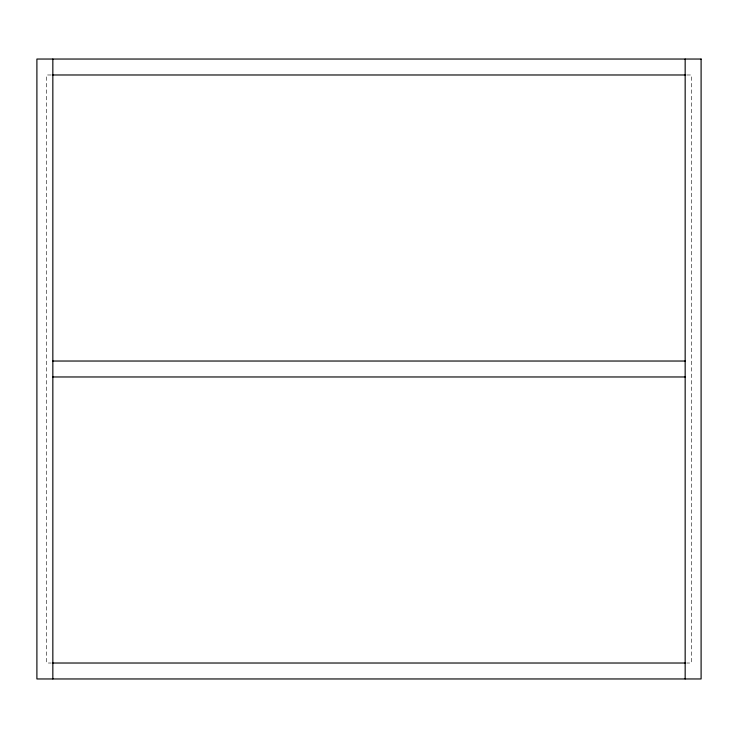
<?xml version="1.0" encoding="UTF-8"?>
<svg xmlns="http://www.w3.org/2000/svg" width="738" height="738" viewBox="0 0 738 738"><rect width="100%" height="100%" fill="white"/><g stroke="black" fill="none" stroke-linecap="round" stroke-linejoin="round"><path stroke-width="0.55" stroke-dasharray="3.69 2.77" d="M51.245 74.981L46.642 74.981L46.642 663.019L51.245 663.019M686.755 74.981L691.358 74.981L691.358 663.019L686.755 663.019"/><path stroke-width="1.11" d="M52.398 74.981L685.602 74.981M52.841 361.03L685.159 361.03M52.841 376.97L685.159 376.97M52.398 663.019L685.602 663.019M685.159 59.04L685.159 678.96M52.841 59.04L52.841 678.96M701.1 59.04L36.9 59.04L36.9 678.96L701.1 678.96L701.1 59.04"/></g></svg>
